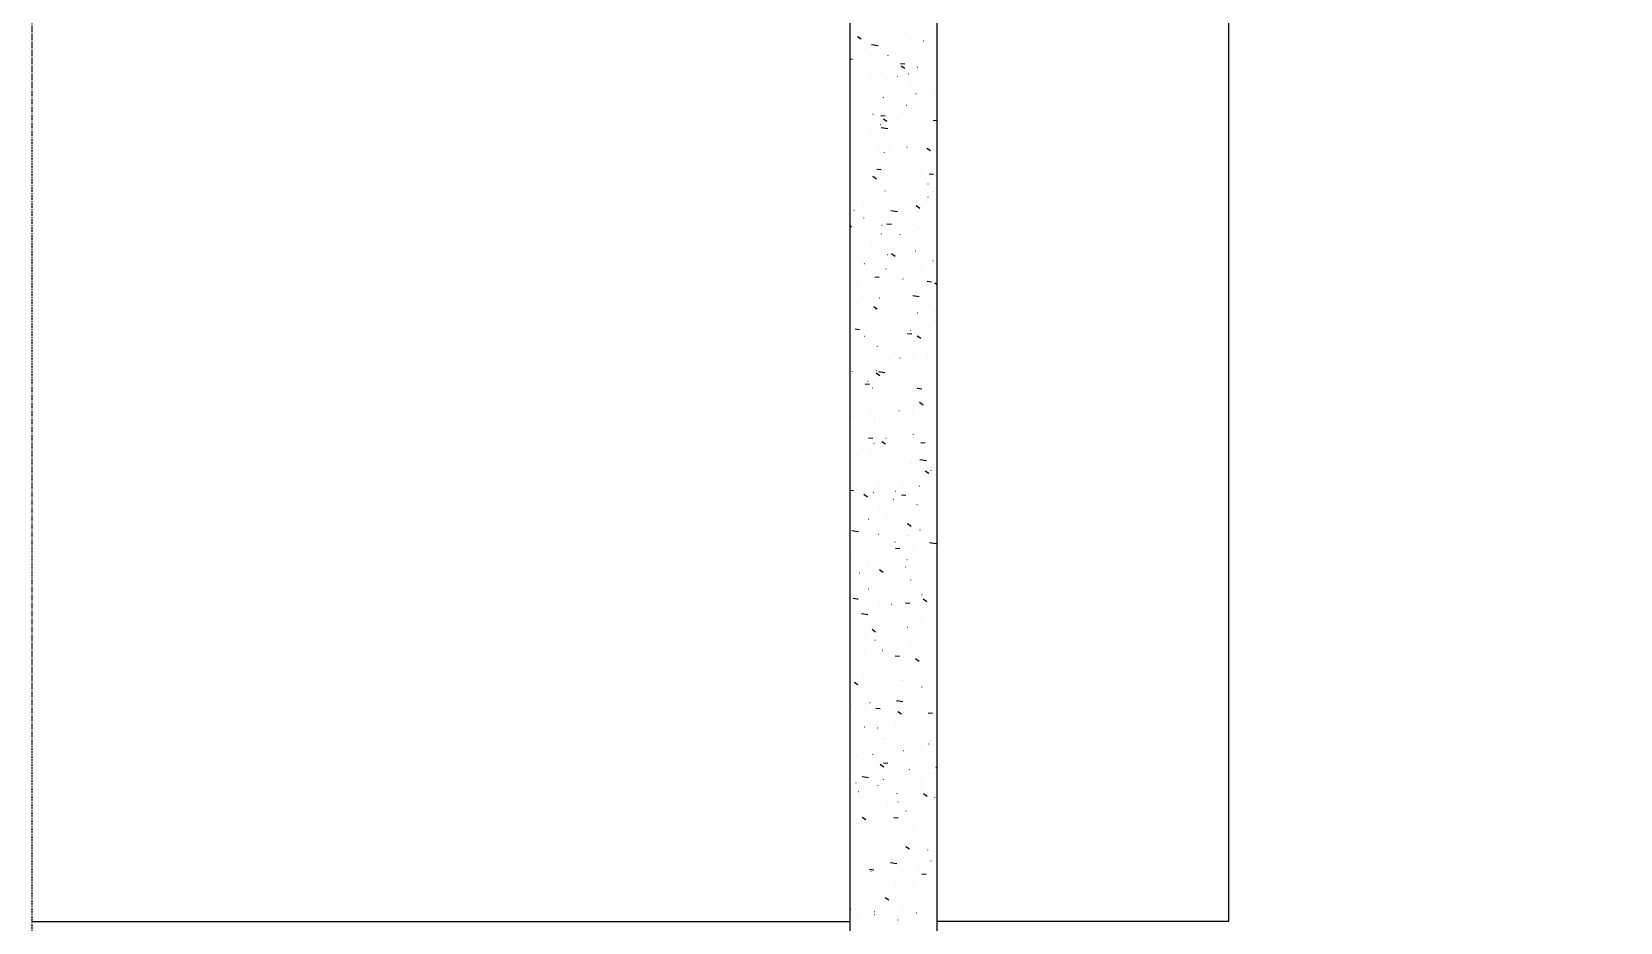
# Model space of a CAD drawing. Extents: x -1789 to 4156, y -3064 to 1391.
# Drawn here: x 2462.2 to 2680.2, y -1173.8 to -1051.6 of the extents above; entities that cross this region are included whole.
import ezdxf

# ---------------------------------------------------------------- set-up
doc = ezdxf.new("R2010")
doc.units = 0
doc.linetypes.add('ESTILO_TQS_0003', pattern=[0.92, 0.3, -0.15, 0.02, -0.15, 0.3])
for name, color, linetype in [('2', 2, 'CONTINUOUS'), ('3', 3, 'CONTINUOUS'), ('9', 254, 'CONTINUOUS')]:
    doc.layers.add(name, color=color, linetype=linetype)

msp = doc.modelspace()

# ---------------------------------------------------------------- linework, layer by layer
at = {"layer": '2', "linetype": 'ESTILO_TQS_0003'}
msp.add_lwpolyline([(2462.16665, -2158.40875), (3089.1606, -2158.40875), (3089.1606, 1006.1651), (2462.16665, 1011.24555), (2462.16665, -2158.40875)], dxfattribs=at)
at = {"layer": '3', "linetype": 'Continuous'}
for p, q in [((2626.4368, -1173.7196), (2626.4368, -950.2197)), ((2462.16665, -1173.7196), (2574.4368, -1173.7196)), ((2626.4368, -1173.7196), (2586.4368, -1173.7196))]:
    msp.add_line(p, q, dxfattribs=at)
at = {"layer": '9', "linetype": 'Continuous'}
for p, q in [((2574.4368, -1052.37135), (2574.4368, -1052.37135)), ((2574.4368, -1052.37135), (2574.4368, -1052.37135)), ((2574.4368, -1052.37135), (2574.4368, -1052.37135)), ((2575.19285, -1051.79125), (2575.2008, -1051.78515)), ((2576.00155, -1052.60305), (2575.5041, -1052.26755)), ((2582.95155, -1052.6035), (2582.9431, -1052.5981)), ((2584.5257, -1052.87755), (2584.51835, -1052.8708)), ((2586.4368, -1051.6486), (2586.4368, -1051.6486)), ((2574.4368, -1054.06085), (2574.4368, -1054.06085)), ((2574.4368, -1054.06085), (2574.4368, -1054.06085)), ((2574.4368, -1054.06085), (2574.4368, -1054.06085)), ((2576.4073, -1053.8014), (2576.4172, -1053.8001)), ((2578.32195, -1053.4878), (2577.4326, -1053.34985)), ((2578.69385, -1053.8786), (2578.68645, -1053.87185)), ((2579.6955, -1054.8075), (2579.70345, -1054.8014)), ((2580.1946, -1053.3028), (2580.2045, -1053.3015)), ((2584.82985, -1054.1034), (2584.8378, -1054.0973)), ((2586.4368, -1054.6288), (2586.4368, -1054.6288)), ((2586.4368, -1054.6288), (2586.4368, -1054.6288)), ((2586.4368, -1054.74635), (2586.4368, -1054.74635)), ((2586.4368, -1054.82385), (2586.4368, -1054.82385)), ((2586.4368, -1054.82385), (2586.4368, -1054.82385)), ((2586.4368, -1054.82385), (2586.4368, -1054.82385)), ((2574.8037, -1055.37355), (2574.4368, -1055.34145)), ((2574.4368, -1055.607), (2574.4368, -1055.607)), ((2574.50165, -1055.55725), (2574.50955, -1055.5512)), ((2577.4519, -1057.26165), (2577.4618, -1057.26035)), ((2579.95525, -1056.9321), (2579.9652, -1056.9308)), ((2581.9763, -1056.0011), (2581.37855, -1055.9488)), ((2581.9706, -1056.62925), (2581.4732, -1056.29375)), ((2583.5862, -1056.1831), (2583.5778, -1056.1777)), ((2583.7426, -1056.4335), (2583.7525, -1056.43215)), ((2586.4368, -1056.39135), (2586.4368, -1056.39135)), ((2574.4368, -1057.6586), (2574.4368, -1057.6586)), ((2574.4368, -1057.6586), (2574.4368, -1057.6586)), ((2574.4368, -1058.84265), (2574.4368, -1058.84265)), ((2574.4368, -1058.84265), (2574.4368, -1058.84265)), ((2575.66595, -1057.4879), (2575.65755, -1057.4825)), ((2576.68105, -1058.3792), (2576.6737, -1058.37245)), ((2579.5739, -1058.13645), (2579.58185, -1058.13035)), ((2581.0042, -1057.71345), (2580.99575, -1057.70805)), ((2582.51295, -1057.37815), (2582.50555, -1057.3714)), ((2582.9248, -1058.80085), (2582.93275, -1058.79475)), ((2586.4368, -1057.99915), (2586.4368, -1057.99915)), ((2586.4368, -1057.99915), (2586.4368, -1057.99915)), ((2574.4368, -1061.2564), (2574.4368, -1061.2564)), ((2574.69825, -1061.22195), (2574.70815, -1061.22065)), ((2576.9062, -1061.4533), (2576.89775, -1061.4479)), ((2579.0772, -1060.5749), (2579.06985, -1060.56815)), ((2581.01375, -1060.3905), (2581.02365, -1060.3892)), ((2583.51715, -1060.06095), (2583.52705, -1060.05965)), ((2584.9091, -1059.57385), (2584.9017, -1059.5671)), ((2586.1718, -1059.545), (2586.17975, -1059.5389)), ((2586.4368, -1059.64175), (2586.4368, -1059.64175)), ((2586.4368, -1060.97375), (2586.4368, -1060.97375)), ((2586.4368, -1060.97375), (2586.4368, -1060.97375)), ((2586.4368, -1060.97375), (2586.4368, -1060.97375)), ((2586.4368, -1061.1744), (2586.4368, -1061.1744)), ((2586.4368, -1061.1744), (2586.4368, -1061.1744)), ((2574.4368, -1062.07825), (2574.4368, -1062.07825)), ((2574.4368, -1062.07825), (2574.4368, -1062.07825)), ((2577.60935, -1062.87955), (2577.6173, -1062.87345)), ((2579.3037, -1063.1678), (2578.70595, -1063.1155)), ((2579.01465, -1062.79655), (2579.00625, -1062.79115)), ((2579.53745, -1063.88075), (2579.04005, -1063.54525)), ((2580.85635, -1063.6237), (2580.86425, -1063.6176)), ((2582.2444, -1061.67885), (2582.236, -1061.67345)), ((2584.3529, -1063.0221), (2584.34445, -1063.0167)), ((2584.90875, -1063.4755), (2584.91865, -1063.4742)), ((2586.4368, -1063.79185), (2585.87855, -1063.743)), ((2574.4368, -1064.85415), (2574.4368, -1064.85415)), ((2574.4368, -1064.85415), (2574.4368, -1064.85415)), ((2574.4368, -1065.3139), (2574.4368, -1065.3139)), ((2577.3573, -1065.34385), (2577.34995, -1065.3371)), ((2578.618, -1064.3037), (2578.62795, -1064.3024)), ((2579.64775, -1064.88415), (2578.7584, -1064.74625)), ((2581.1214, -1063.9741), (2581.13135, -1063.9728)), ((2584.46505, -1064.0902), (2584.473, -1064.08415)), ((2584.4962, -1065.54045), (2584.48885, -1065.5337)), ((2586.4368, -1064.3497), (2586.4368, -1064.3497)), ((2586.4368, -1064.3497), (2586.4368, -1064.3497)), ((2586.4368, -1064.3497), (2586.4368, -1064.3497)), ((2586.4368, -1065.9371), (2586.4368, -1065.9371)), ((2575.68365, -1067.5928), (2575.6916, -1067.5867)), ((2577.06735, -1067.9065), (2577.0589, -1067.9011)), ((2578.49075, -1067.91825), (2578.50065, -1067.91695)), ((2579.2091, -1068.12325), (2579.21705, -1068.1172)), ((2579.75345, -1067.5395), (2579.7461, -1067.53275)), ((2582.27805, -1067.41965), (2582.28795, -1067.4183)), ((2582.40555, -1068.13205), (2582.3971, -1068.12665)), ((2584.3435, -1067.41915), (2584.3514, -1067.41305)), ((2585.50655, -1067.90695), (2585.0091, -1067.5714)), ((2586.4368, -1067.3187), (2586.4368, -1067.3187)), ((2586.4368, -1067.3187), (2586.4368, -1067.3187)), ((2586.4368, -1067.52495), (2586.4368, -1067.52495)), ((2586.4368, -1067.52495), (2586.4368, -1067.52495)), ((2586.4368, -1067.52495), (2586.4368, -1067.52495)), ((2574.4368, -1068.45195), (2574.4368, -1068.45195)), ((2574.4368, -1068.45195), (2574.4368, -1068.45195)), ((2574.4368, -1068.54955), (2574.4368, -1068.54955)), ((2574.4368, -1068.54955), (2574.4368, -1068.54955)), ((2574.4368, -1068.54955), (2574.4368, -1068.54955)), ((2575.98735, -1068.2478), (2575.99725, -1068.2465)), ((2586.4368, -1068.53445), (2586.4368, -1068.53445)), ((2574.4368, -1071.78515), (2574.4368, -1071.78515)), ((2574.4368, -1071.78515), (2574.4368, -1071.78515)), ((2574.4368, -1072.0497), (2574.4368, -1072.0497)), ((2574.4368, -1072.0497), (2574.4368, -1072.0497)), ((2574.4368, -1072.0497), (2574.4368, -1072.0497)), ((2575.86005, -1071.86235), (2575.86995, -1071.86105)), ((2576.86835, -1071.24075), (2576.86095, -1071.234)), ((2578.07545, -1071.7873), (2577.578, -1071.45175)), ((2578.74765, -1070.5197), (2578.14995, -1070.4674)), ((2579.0875, -1071.4522), (2579.09545, -1071.4461)), ((2579.64735, -1071.36375), (2579.65725, -1071.36245)), ((2583.6458, -1072.0974), (2583.63735, -1072.09205)), ((2584.2219, -1070.7481), (2584.2298, -1070.742)), ((2585.17245, -1072.5051), (2585.16505, -1072.49835)), ((2585.92025, -1071.1472), (2585.32255, -1071.0949)), ((2585.96285, -1070.5323), (2585.97275, -1070.531)), ((2586.4368, -1070.70025), (2586.4368, -1070.70025)), ((2586.4368, -1070.70025), (2586.4368, -1070.70025)), ((2586.4368, -1071.1924), (2586.4368, -1071.1924)), ((2575.0778, -1072.98955), (2575.0694, -1072.9842)), ((2579.2645, -1073.4364), (2579.2571, -1073.42965)), ((2580.93285, -1073.5444), (2580.92445, -1073.539)), ((2582.655, -1074.56555), (2582.6649, -1074.56425)), ((2584.1003, -1074.07705), (2584.1082, -1074.07095)), ((2585.1584, -1074.236), (2585.1683, -1074.23465)), ((2585.75425, -1073.44065), (2585.74585, -1073.4353)), ((2586.4368, -1073.6637), (2586.4368, -1073.6637)), ((2586.4368, -1073.6637), (2586.4368, -1073.6637)), ((2586.4368, -1073.8755), (2586.4368, -1073.8755)), ((2586.4368, -1073.8755), (2586.4368, -1073.8755)), ((2586.4368, -1073.8755), (2586.4368, -1073.8755)), ((2574.4368, -1075.0208), (2574.4368, -1075.0208)), ((2574.4368, -1075.0208), (2574.4368, -1075.0208)), ((2574.4368, -1075.6475), (2574.4368, -1075.6475)), ((2575.0162, -1076.1256), (2575.00775, -1076.1202)), ((2576.3395, -1075.397), (2576.3494, -1075.3957)), ((2578.9659, -1074.78115), (2578.97385, -1074.77505)), ((2580.97355, -1076.28055), (2580.08415, -1076.1426)), ((2584.0445, -1075.81345), (2583.5471, -1075.47795)), ((2574.67115, -1078.38375), (2574.4368, -1078.2257)), ((2574.4368, -1078.25645), (2574.4368, -1078.25645)), ((2574.4368, -1078.25645), (2574.4368, -1078.25645)), ((2576.3794, -1077.13765), (2576.372, -1077.1309)), ((2577.12465, -1077.46885), (2577.11625, -1077.46345)), ((2578.8443, -1078.1101), (2578.85225, -1078.104)), ((2580.13515, -1078.0416), (2579.53745, -1077.9893)), ((2580.70145, -1078.42055), (2580.7114, -1078.4192)), ((2583.20485, -1078.09095), (2583.2148, -1078.08965)), ((2583.8069, -1078.5506), (2583.7985, -1078.54525)), ((2584.6835, -1078.402), (2584.6761, -1078.39525)), ((2586.4368, -1077.0508), (2586.4368, -1077.0508)), ((2586.4368, -1077.0508), (2586.4368, -1077.0508)), ((2586.4368, -1077.12785), (2586.4368, -1077.12785)), ((2586.4368, -1077.4271), (2586.4368, -1077.4271)), ((2586.4368, -1078.5929), (2586.4368, -1078.5929)), ((2574.4368, -1079.2453), (2574.4368, -1079.2453)), ((2574.4368, -1079.2453), (2574.4368, -1079.2453)), ((2577.47665, -1080.86835), (2577.4682, -1080.86295)), ((2578.77555, -1079.33335), (2578.76815, -1079.3266)), ((2581.34715, -1079.42525), (2581.35505, -1079.41915)), ((2584.5941, -1080.16935), (2584.60205, -1080.1633)), ((2586.4368, -1080.00865), (2586.4368, -1080.00865)), ((2586.4368, -1080.00865), (2586.4368, -1080.00865)), ((2586.4368, -1080.22605), (2586.4368, -1080.22605)), ((2586.4368, -1080.22605), (2586.4368, -1080.22605)), ((2574.4368, -1081.49205), (2574.4368, -1081.49205)), ((2574.4368, -1081.49205), (2574.4368, -1081.49205)), ((2574.4368, -1082.84305), (2574.4368, -1082.84305)), ((2574.4368, -1082.84305), (2574.4368, -1082.84305)), ((2575.8904, -1083.0346), (2575.88305, -1083.02785)), ((2576.17445, -1083.39435), (2576.1824, -1083.38825)), ((2576.47915, -1083.40815), (2576.47075, -1083.4028)), ((2577.1725, -1082.4829), (2577.18245, -1082.4816)), ((2579.5851, -1082.2116), (2579.57665, -1082.2062)), ((2579.6759, -1082.1533), (2579.68585, -1082.152)), ((2580.6402, -1082.40995), (2580.1428, -1082.0744)), ((2583.46325, -1081.6547), (2583.47315, -1081.6534)), ((2585.85375, -1083.0299), (2585.84535, -1083.0245)), ((2586.4368, -1083.40135), (2586.4368, -1083.40135)), ((2586.4368, -1083.40135), (2586.4368, -1083.40135)), ((2574.4368, -1084.7277), (2574.4368, -1084.7277)), ((2574.4368, -1084.7277), (2574.4368, -1084.7277)), ((2574.4368, -1084.7277), (2574.4368, -1084.7277)), ((2578.4585, -1085.29545), (2577.86075, -1085.24315)), ((2578.28655, -1085.23025), (2578.2792, -1085.2235)), ((2579.42145, -1084.1385), (2579.4294, -1084.1324)), ((2581.7308, -1085.48055), (2581.7407, -1085.47925)), ((2583.7355, -1084.06385), (2583.7434, -1084.05775)), ((2584.1945, -1084.2989), (2584.18715, -1084.29215)), ((2574.4368, -1086.44085), (2574.4368, -1086.44085)), ((2574.4368, -1086.44085), (2574.4368, -1086.44085)), ((2575.44005, -1086.30875), (2575.45, -1086.30745)), ((2577.94345, -1085.9792), (2577.9534, -1085.9779)), ((2583.9638, -1087.93505), (2583.07445, -1087.79715)), ((2583.6139, -1087.3928), (2583.6218, -1087.3867)), ((2585.6311, -1085.92295), (2585.03335, -1085.87065)), ((2586.4368, -1086.3198), (2586.11185, -1086.1006)), ((2586.4368, -1085.99345), (2586.4368, -1085.99345)), ((2586.4368, -1086.3536), (2586.4368, -1086.3536)), ((2586.4368, -1086.3536), (2586.4368, -1086.3536)), ((2586.4368, -1086.5766), (2586.4368, -1086.5766)), ((2586.4368, -1086.5766), (2586.4368, -1086.5766)), ((2586.4368, -1086.5766), (2586.4368, -1086.5766)), ((2574.4368, -1087.96335), (2574.4368, -1087.96335)), ((2574.4368, -1087.96335), (2574.4368, -1087.96335)), ((2574.4368, -1087.96335), (2574.4368, -1087.96335)), ((2574.5318, -1088.5181), (2574.5234, -1088.51275)), ((2575.40145, -1088.9315), (2575.3941, -1088.92475)), ((2578.20705, -1089.66145), (2577.70965, -1089.3259)), ((2577.98075, -1089.57205), (2577.99065, -1089.57075)), ((2578.4795, -1088.0969), (2578.48745, -1088.0908)), ((2579.87005, -1088.74365), (2579.8616, -1088.7383)), ((2584.29625, -1088.7406), (2584.30615, -1088.7393)), ((2585.20825, -1088.9692), (2585.19985, -1088.96385)), ((2586.4368, -1088.3186), (2586.4368, -1088.3186)), ((2586.4368, -1089.7519), (2586.4368, -1089.7519)), ((2586.4368, -1089.7519), (2586.4368, -1089.7519)), ((2574.4368, -1090.0386), (2574.4368, -1090.0386)), ((2574.4368, -1091.19895), (2574.4368, -1091.19895)), ((2574.4368, -1091.19895), (2574.4368, -1091.19895)), ((2577.7976, -1091.12715), (2577.79025, -1091.1204)), ((2578.3579, -1091.42585), (2578.36585, -1091.41975)), ((2583.4923, -1090.72175), (2583.5002, -1090.71565)), ((2583.70555, -1090.19585), (2583.6982, -1090.1891)), ((2574.4368, -1093.6364), (2574.4368, -1093.6364)), ((2575.78585, -1092.46215), (2575.18815, -1092.40985)), ((2576.4694, -1093.3688), (2576.4793, -1093.3675)), ((2581.1103, -1092.70905), (2581.10185, -1092.7037)), ((2582.9585, -1093.08965), (2582.36075, -1093.03735)), ((2582.7849, -1092.53735), (2582.7948, -1092.53605)), ((2583.21875, -1094.0523), (2583.2103, -1094.04695)), ((2583.3707, -1094.05065), (2583.3786, -1094.0446)), ((2584.17615, -1093.68765), (2583.6787, -1093.3521)), ((2585.2883, -1092.2078), (2585.2982, -1092.20645)), ((2586.4368, -1092.6986), (2586.4368, -1092.6986)), ((2586.4368, -1092.6986), (2586.4368, -1092.6986)), ((2586.4368, -1092.92715), (2586.4368, -1092.92715)), ((2586.4368, -1092.92715), (2586.4368, -1092.92715)), ((2586.4368, -1093.394), (2586.4368, -1093.394)), ((2574.4368, -1094.4346), (2574.4368, -1094.4346)), ((2574.4368, -1094.4346), (2574.4368, -1094.4346)), ((2574.9125, -1094.8284), (2574.90515, -1094.82165)), ((2578.2363, -1094.75475), (2578.24425, -1094.7487)), ((2580.73995, -1095.6484), (2580.73155, -1095.64305)), ((2581.31715, -1096.32835), (2581.3271, -1096.32705)), ((2583.2166, -1096.09275), (2583.20925, -1096.086)), ((2585.1045, -1095.82975), (2585.1144, -1095.82845)), ((2586.4368, -1095.21245), (2586.4368, -1095.21245)), ((2586.4368, -1096.10245), (2586.4368, -1096.10245)), ((2586.4368, -1096.10245), (2586.4368, -1096.10245)), ((2586.4368, -1096.10245), (2586.4368, -1096.10245)), ((2574.4368, -1097.2342), (2574.4368, -1097.2342)), ((2574.4368, -1097.2342), (2574.4368, -1097.2342)), ((2574.4368, -1097.67025), (2574.4368, -1097.67025)), ((2574.4368, -1097.67025), (2574.4368, -1097.67025)), ((2574.8233, -1098.2296), (2574.81485, -1098.22425)), ((2577.30865, -1097.0241), (2577.3013, -1097.01735)), ((2578.54665, -1098.78315), (2578.04925, -1098.44765)), ((2578.1147, -1098.0837), (2578.12265, -1098.0776)), ((2579.2484, -1098.3945), (2578.359, -1098.2566)), ((2578.81375, -1096.65795), (2578.8237, -1096.65665)), ((2583.2491, -1097.3796), (2583.257, -1097.3735)), ((2574.4368, -1100.83195), (2574.4368, -1100.83195)), ((2574.4368, -1100.83195), (2574.4368, -1100.83195)), ((2577.1251, -1099.97985), (2576.5274, -1099.92755)), ((2576.93175, -1099.57285), (2576.92335, -1099.5675)), ((2577.5235, -1100.4256), (2577.53345, -1100.4243)), ((2580.0269, -1100.096), (2580.0368, -1100.0947)), ((2581.2714, -1099.16225), (2581.26295, -1099.1569)), ((2583.1275, -1100.70855), (2583.1354, -1100.70245)), ((2584.2977, -1100.60735), (2583.7, -1100.55505)), ((2583.81425, -1099.5974), (2583.82415, -1099.5961)), ((2586.4368, -1099.04355), (2586.4368, -1099.04355)), ((2586.4368, -1099.04355), (2586.4368, -1099.04355)), ((2586.4368, -1099.2777), (2586.4368, -1099.2777)), ((2586.4368, -1099.2777), (2586.4368, -1099.2777)), ((2586.4368, -1099.50935), (2586.4368, -1099.50935)), ((2586.4368, -1100.7945), (2586.4368, -1100.7945)), ((2574.4368, -1100.90585), (2574.4368, -1100.90585)), ((2574.4368, -1100.90585), (2574.4368, -1100.90585)), ((2577.1734, -1102.9021), (2577.165, -1102.8967)), ((2577.9931, -1101.41265), (2578.00105, -1101.40655)), ((2582.72765, -1101.9897), (2582.72025, -1101.9829)), ((2584.5157, -1102.80935), (2584.0183, -1102.47385)), ((2586.4368, -1102.453), (2586.4368, -1102.453)), ((2586.4368, -1102.453), (2586.4368, -1102.453)), ((2574.4368, -1104.1415), (2574.4368, -1104.1415)), ((2574.4368, -1104.1415), (2574.4368, -1104.1415)), ((2574.4368, -1104.42975), (2574.4368, -1104.42975)), ((2574.4368, -1104.42975), (2574.4368, -1104.42975)), ((2574.8928, -1104.3697), (2574.90275, -1104.3684)), ((2577.3962, -1104.04015), (2577.40615, -1104.0388)), ((2577.8715, -1104.7416), (2577.87945, -1104.7355)), ((2578.5759, -1104.53025), (2578.5685, -1104.5235)), ((2579.2819, -1104.24535), (2579.27345, -1104.23995)), ((2581.18355, -1103.5415), (2581.19345, -1103.5402)), ((2583.0059, -1104.0375), (2583.0138, -1104.0314)), ((2585.66085, -1105.1339), (2585.65245, -1105.12855)), ((2586.4368, -1104.10515), (2586.4368, -1104.10515)), ((2574.4368, -1107.37715), (2574.4368, -1107.37715)), ((2574.4368, -1107.37715), (2574.4368, -1107.37715)), ((2577.61325, -1107.4231), (2577.01555, -1107.3708)), ((2579.39655, -1107.37455), (2579.40645, -1107.37325)), ((2583.1839, -1106.87595), (2583.1938, -1106.87465)), ((2584.3972, -1106.2055), (2584.40515, -1106.19945)), ((2586.4368, -1105.3885), (2586.4368, -1105.3885)), ((2586.4368, -1105.3885), (2586.4368, -1105.3885)), ((2586.4368, -1105.62825), (2586.4368, -1105.62825)), ((2586.4368, -1105.62825), (2586.4368, -1105.62825)), ((2574.4368, -1108.0275), (2574.4368, -1108.0275)), ((2574.4368, -1108.0275), (2574.4368, -1108.0275)), ((2576.33075, -1108.8179), (2576.32335, -1108.81115)), ((2576.89315, -1107.70415), (2576.90305, -1107.70285)), ((2577.33455, -1109.3553), (2577.3261, -1109.3499)), ((2577.74995, -1108.07055), (2577.75785, -1108.06445)), ((2579.30985, -1108.19065), (2578.8124, -1107.8551)), ((2582.395, -1108.0298), (2582.3876, -1108.02305)), ((2582.67275, -1109.58085), (2582.66435, -1109.57545)), ((2584.78585, -1108.0506), (2584.18815, -1107.9983)), ((2586.4368, -1108.19505), (2586.4368, -1108.19505)), ((2586.4368, -1108.80355), (2586.4368, -1108.80355)), ((2586.4368, -1108.80355), (2586.4368, -1108.80355)), ((2586.4368, -1108.80355), (2586.4368, -1108.80355)), ((2574.4368, -1110.61275), (2574.4368, -1110.61275)), ((2574.4368, -1110.61275), (2574.4368, -1110.61275)), ((2574.4368, -1111.6253), (2574.4368, -1111.6253)), ((2574.4368, -1111.6253), (2574.4368, -1111.6253)), ((2579.08175, -1110.2842), (2579.0897, -1110.27815)), ((2580.45505, -1110.833), (2580.46495, -1110.8317)), ((2582.7627, -1110.69535), (2582.77065, -1110.68925)), ((2582.95845, -1110.5034), (2582.96835, -1110.5021)), ((2584.9509, -1110.4697), (2584.06155, -1110.33175)), ((2584.79115, -1110.2255), (2584.78375, -1110.21875)), ((2585.5757, -1111.7725), (2585.58365, -1111.7664)), ((2586.4368, -1110.70015), (2586.4368, -1110.70015)), ((2586.4368, -1111.7335), (2586.4368, -1111.7335)), ((2586.4368, -1111.7335), (2586.4368, -1111.7335)), ((2586.4368, -1111.7335), (2586.4368, -1111.7335)), ((2574.4368, -1113.8484), (2574.4368, -1113.8484)), ((2578.57475, -1113.3207), (2578.56635, -1113.3153)), ((2581.7497, -1113.7835), (2581.74235, -1113.77675)), ((2583.913, -1113.54625), (2583.90455, -1113.54085)), ((2584.0169, -1113.96185), (2584.0268, -1113.96055)), ((2585.2789, -1112.2168), (2584.7815, -1111.8813)), ((2586.4368, -1111.9788), (2586.4368, -1111.9788)), ((2586.4368, -1111.9788), (2586.4368, -1111.9788)), ((2586.4368, -1112.99785), (2586.4368, -1112.99785)), ((2574.94065, -1114.5898), (2574.4368, -1114.5457)), ((2574.4368, -1115.2231), (2574.4368, -1115.2231)), ((2575.34505, -1114.4384), (2575.3366, -1114.433)), ((2576.8767, -1115.44215), (2576.37925, -1115.1066)), ((2577.50675, -1114.7284), (2577.51465, -1114.7223)), ((2577.7014, -1114.7933), (2577.7113, -1114.792)), ((2580.40305, -1115.7416), (2580.411, -1115.73555)), ((2580.68325, -1114.66395), (2580.6748, -1114.65855)), ((2582.11325, -1115.2173), (2581.51555, -1115.165)), ((2586.0215, -1114.8895), (2586.01305, -1114.8841)), ((2586.4368, -1115.1541), (2586.4368, -1115.1541)), ((2586.4368, -1115.1541), (2586.4368, -1115.1541)), ((2586.4368, -1115.1541), (2586.4368, -1115.1541)), ((2586.4368, -1115.59555), (2586.4368, -1115.59555)), ((2574.4368, -1117.08405), (2574.4368, -1117.08405)), ((2574.4368, -1117.08405), (2574.4368, -1117.08405)), ((2578.5464, -1117.19315), (2578.53905, -1117.1864)), ((2579.47965, -1118.15695), (2579.48955, -1118.15565)), ((2583.26695, -1117.65835), (2583.2769, -1117.65705)), ((2583.65005, -1116.48575), (2583.65795, -1116.47965)), ((2585.5688, -1117.28305), (2585.56145, -1117.2763)), ((2586.4368, -1118.07845), (2586.4368, -1118.07845)), ((2586.4368, -1118.32935), (2586.4368, -1118.32935)), ((2586.4368, -1118.32935), (2586.4368, -1118.32935)), ((2586.4368, -1118.32935), (2586.4368, -1118.32935)), ((2574.4368, -1118.82085), (2574.4368, -1118.82085)), ((2574.4368, -1118.82085), (2574.4368, -1118.82085)), ((2574.4368, -1120.31965), (2574.4368, -1120.31965)), ((2574.4368, -1120.31965), (2574.4368, -1120.31965)), ((2575.6043, -1120.21085), (2574.7149, -1120.07295)), ((2575.1471, -1119.77465), (2575.155, -1119.76855)), ((2576.97625, -1118.48655), (2576.98615, -1118.48525)), ((2578.39405, -1120.5188), (2578.402, -1120.5127)), ((2582.84575, -1119.4683), (2582.34835, -1119.1328)), ((2584.07415, -1119.99945), (2584.0657, -1119.99405)), ((2574.4368, -1122.41865), (2574.4368, -1122.41865)), ((2574.4368, -1122.41865), (2574.4368, -1122.41865)), ((2574.4368, -1122.41865), (2574.4368, -1122.41865)), ((2576.53365, -1121.6938), (2576.52625, -1121.687)), ((2576.84895, -1122.10105), (2576.85885, -1122.09975)), ((2580.6363, -1121.60245), (2580.6462, -1121.60115)), ((2581.28765, -1122.5456), (2580.6899, -1122.4933)), ((2582.3655, -1120.69275), (2582.35815, -1120.68595)), ((2582.3979, -1120.6822), (2582.40585, -1120.6761)), ((2583.0075, -1122.4952), (2582.9991, -1122.48985)), ((2586.2767, -1121.86605), (2585.38735, -1121.7281)), ((2586.4368, -1121.50465), (2586.4368, -1121.50465)), ((2586.4368, -1121.50465), (2586.4368, -1121.50465)), ((2586.4368, -1121.8905), (2586.4368, -1121.8905)), ((2586.4368, -1121.8909), (2586.4368, -1121.8909)), ((2574.4368, -1123.5553), (2574.4368, -1123.5553)), ((2574.4368, -1123.5553), (2574.4368, -1123.5553)), ((2574.6379, -1123.51375), (2574.6295, -1123.50835)), ((2576.7464, -1124.857), (2576.73795, -1124.8516)), ((2577.14195, -1124.7152), (2577.14985, -1124.70915)), ((2578.9298, -1123.88945), (2578.9224, -1123.8827)), ((2579.97615, -1123.7393), (2579.9677, -1123.7339)), ((2582.2763, -1124.0111), (2582.28425, -1124.00505)), ((2584.5997, -1124.67845), (2584.6096, -1124.67715)), ((2584.76165, -1122.8884), (2584.7543, -1122.88165)), ((2586.4368, -1122.9961), (2586.4368, -1122.9961)), ((2586.4368, -1124.4234), (2586.4368, -1124.4234)), ((2586.4368, -1124.4234), (2586.4368, -1124.4234)), ((2586.4368, -1124.4234), (2586.4368, -1124.4234)), ((2586.4368, -1124.6799), (2586.4368, -1124.6799)), ((2586.4368, -1124.6799), (2586.4368, -1124.6799)), ((2574.4368, -1126.0164), (2574.4368, -1126.0164)), ((2574.4368, -1126.7909), (2574.4368, -1126.7909)), ((2574.4368, -1126.7909), (2574.4368, -1126.7909)), ((2575.7808, -1125.8395), (2575.7907, -1125.83815)), ((2579.01785, -1125.77905), (2578.52045, -1125.44355)), ((2582.0846, -1125.0825), (2582.0762, -1125.07715)), ((2582.0963, -1125.00805), (2582.1062, -1125.0067)), ((2582.81955, -1126.8299), (2582.82745, -1126.8238)), ((2577.02035, -1128.04415), (2577.02825, -1128.03805)), ((2579.34265, -1128.96835), (2579.35255, -1128.96705)), ((2584.3488, -1128.85505), (2584.3414, -1128.8483)), ((2585.65815, -1128.1369), (2585.66805, -1128.13555)), ((2586.4368, -1127.8552), (2586.4368, -1127.8552)), ((2586.4368, -1127.8552), (2586.4368, -1127.8552)), ((2586.4368, -1127.8552), (2586.4368, -1127.8552)), ((2574.4368, -1129.6142), (2574.4368, -1129.6142)), ((2574.4368, -1129.6142), (2574.4368, -1129.6142)), ((2574.4368, -1129.6142), (2574.4368, -1129.6142)), ((2574.4368, -1130.02655), (2574.4368, -1130.02655)), ((2574.4368, -1130.02655), (2574.4368, -1130.02655)), ((2574.79905, -1129.96695), (2574.7906, -1129.96155)), ((2575.50255, -1129.44), (2574.90485, -1129.3877)), ((2575.55535, -1129.46695), (2575.56525, -1129.46565)), ((2577.64685, -1130.79905), (2577.6548, -1130.79295)), ((2578.5169, -1129.8561), (2578.50955, -1129.84935)), ((2580.13725, -1130.1925), (2580.12885, -1130.1871)), ((2582.0331, -1130.669), (2582.04105, -1130.6629)), ((2582.67515, -1130.0675), (2582.07745, -1130.01525)), ((2584.98695, -1129.80525), (2584.4895, -1129.46975)), ((2585.4755, -1130.41805), (2585.46705, -1130.41265)), ((2586.4368, -1130.39665), (2586.4368, -1130.39665)), ((2586.4368, -1130.7684), (2586.4368, -1130.7684)), ((2586.4368, -1130.7684), (2586.4368, -1130.7684)), ((2586.4368, -1130.7832), (2586.4368, -1130.7832)), ((2586.4368, -1131.03045), (2586.4368, -1131.03045)), ((2586.4368, -1131.03045), (2586.4368, -1131.03045)), ((2574.4368, -1133.21195), (2574.4368, -1133.21195)), ((2574.4368, -1133.21195), (2574.4368, -1133.21195)), ((2574.4368, -1133.2622), (2574.4368, -1133.2622)), ((2574.4368, -1133.2622), (2574.4368, -1133.2622)), ((2574.4368, -1133.2622), (2574.4368, -1133.2622)), ((2576.9301, -1131.60725), (2576.0407, -1131.4693)), ((2579.0597, -1132.60335), (2579.0696, -1132.60205)), ((2581.5631, -1132.2738), (2581.573, -1132.2725)), ((2582.336, -1133.35565), (2582.32865, -1133.3489)), ((2584.14085, -1132.2873), (2584.14875, -1132.2812)), ((2585.3504, -1131.77515), (2585.36035, -1131.77385)), ((2586.4368, -1133.08165), (2586.4368, -1133.08165)), ((2576.50415, -1134.3567), (2576.4968, -1134.34995)), ((2576.77715, -1134.70205), (2576.78505, -1134.69595)), ((2577.97945, -1133.9713), (2577.482, -1133.6358)), ((2577.8937, -1135.11375), (2577.8853, -1135.10835)), ((2581.3775, -1134.15785), (2581.36905, -1134.1525)), ((2582.7197, -1135.7193), (2582.72965, -1135.718)), ((2583.48595, -1135.5011), (2583.47755, -1135.49575)), ((2584.73215, -1135.5513), (2584.7248, -1135.54455)), ((2586.4368, -1134.20575), (2586.4368, -1134.20575)), ((2586.4368, -1134.20575), (2586.4368, -1134.20575)), ((2574.4368, -1136.4978), (2574.4368, -1136.4978)), ((2574.4368, -1136.4978), (2574.4368, -1136.4978)), ((2574.4368, -1136.80975), (2574.4368, -1136.80975)), ((2574.4368, -1136.80975), (2574.4368, -1136.80975)), ((2576.429, -1136.5475), (2576.4389, -1136.54615)), ((2578.88485, -1136.32035), (2578.8928, -1136.31425)), ((2578.9003, -1136.55235), (2578.89295, -1136.5456)), ((2578.9324, -1136.2179), (2578.9423, -1136.2166)), ((2581.26805, -1137.34495), (2580.67035, -1137.29265)), ((2581.7899, -1137.32685), (2581.79785, -1137.3208)), ((2583.9485, -1137.9975), (2583.4511, -1137.662)), ((2586.4368, -1137.11335), (2586.4368, -1137.11335)), ((2586.4368, -1137.11335), (2586.4368, -1137.11335)), ((2586.4368, -1137.11335), (2586.4368, -1137.11335)), ((2586.4368, -1137.381), (2586.4368, -1137.381)), ((2586.4368, -1137.381), (2586.4368, -1137.381)), ((2586.4368, -1137.381), (2586.4368, -1137.381)), ((2586.4368, -1137.79715), (2586.4368, -1137.79715)), ((2574.4368, -1139.73345), (2574.4368, -1139.73345)), ((2574.4368, -1139.73345), (2574.4368, -1139.73345)), ((2580.089, -1139.6634), (2580.09895, -1139.6621)), ((2584.47215, -1139.30465), (2584.46375, -1139.2993)), ((2586.40455, -1138.83195), (2586.41445, -1138.83065)), ((2586.4368, -1139.6759), (2586.4368, -1139.6759)), ((2574.4368, -1140.40755), (2574.4368, -1140.40755)), ((2574.4368, -1140.40755), (2574.4368, -1140.40755)), ((2574.4368, -1140.40755), (2574.4368, -1140.40755)), ((2575.5463, -1141.2228), (2575.04885, -1140.8873)), ((2576.3017, -1140.162), (2576.3116, -1140.1607)), ((2576.53395, -1141.3599), (2576.54185, -1141.35385)), ((2581.53865, -1140.61105), (2581.5302, -1140.6057)), ((2581.6683, -1140.6558), (2581.67625, -1140.6497)), ((2584.3193, -1141.51795), (2584.3119, -1141.5112)), ((2586.4368, -1140.5563), (2586.4368, -1140.5563)), ((2574.4375, -1142.4377), (2574.4368, -1142.43725)), ((2574.4368, -1142.9691), (2574.4368, -1142.9691)), ((2574.4368, -1142.9691), (2574.4368, -1142.9691)), ((2574.4368, -1144.0053), (2574.4368, -1144.0053)), ((2574.4368, -1144.0053), (2574.4368, -1144.0053)), ((2574.6932, -1143.97155), (2574.7031, -1143.97025)), ((2576.54595, -1143.78095), (2576.53755, -1143.77555)), ((2577.1966, -1143.642), (2577.2065, -1143.6407)), ((2578.59545, -1144.51165), (2577.99775, -1144.45935)), ((2579.3049, -1143.2681), (2579.29755, -1143.26135)), ((2581.7315, -1143.54265), (2580.84215, -1143.4047)), ((2580.9839, -1143.14335), (2580.9938, -1143.14205)), ((2583.31035, -1142.63145), (2583.31825, -1142.6254)), ((2586.4368, -1143.4583), (2586.4368, -1143.4583)), ((2586.4368, -1143.4583), (2586.4368, -1143.4583)), ((2586.4368, -1143.73155), (2586.4368, -1143.73155)), ((2586.4368, -1143.73155), (2586.4368, -1143.73155)), ((2586.4368, -1144.2724), (2586.4368, -1144.2724)), ((2574.4368, -1146.2047), (2574.4368, -1146.2047)), ((2574.4368, -1146.2047), (2574.4368, -1146.2047)), ((2576.41235, -1144.68885), (2576.42025, -1144.68275)), ((2578.13765, -1146.6006), (2578.1456, -1146.5945)), ((2581.51535, -1145.249), (2581.01795, -1144.9135)), ((2582.8146, -1144.59925), (2582.8062, -1144.59385)), ((2584.5458, -1146.2722), (2584.5557, -1146.2709)), ((2585.76805, -1145.1392), (2585.17035, -1145.0869)), ((2586.4368, -1145.1977), (2586.4368, -1145.1977)), ((2574.4368, -1147.6031), (2574.4368, -1147.6031)), ((2574.4368, -1147.6031), (2574.4368, -1147.6031)), ((2576.47465, -1147.0196), (2576.4673, -1147.01285)), ((2576.89795, -1147.18045), (2576.8895, -1147.17505)), ((2578.25505, -1147.1004), (2578.26495, -1147.0991)), ((2579.0064, -1148.5237), (2578.99795, -1148.5183)), ((2580.75845, -1146.77085), (2580.76835, -1146.76955)), ((2581.4251, -1147.3137), (2581.43305, -1147.3076)), ((2583.124, -1146.76765), (2583.11665, -1146.7609)), ((2586.4368, -1146.90685), (2586.4368, -1146.90685)), ((2586.4368, -1146.90685), (2586.4368, -1146.90685)), ((2586.4368, -1148.56855), (2586.4368, -1148.56855)), ((2574.4368, -1149.44035), (2574.4368, -1149.44035)), ((2574.4368, -1149.44035), (2574.4368, -1149.44035)), ((2574.4368, -1149.44035), (2574.4368, -1149.44035)), ((2577.60175, -1150.8041), (2577.59335, -1150.79875)), ((2578.8708, -1149.2153), (2578.86345, -1149.2085)), ((2581.3035, -1150.6426), (2581.31145, -1150.63655)), ((2581.81695, -1150.22925), (2581.82685, -1150.22795)), ((2584.3203, -1149.8997), (2584.33025, -1149.8984)), ((2585.27505, -1149.342), (2585.26665, -1149.3366)), ((2585.52015, -1148.9633), (2585.5128, -1148.95655)), ((2586.4368, -1149.8033), (2586.4368, -1149.8033)), ((2586.4368, -1149.8033), (2586.4368, -1149.8033)), ((2586.4368, -1149.8033), (2586.4368, -1149.8033)), ((2586.4368, -1150.0821), (2586.4368, -1150.0821)), ((2586.4368, -1150.0821), (2586.4368, -1150.0821)), ((2574.4368, -1151.20085), (2574.4368, -1151.20085)), ((2574.4368, -1152.676), (2574.4368, -1152.676)), ((2574.4368, -1152.676), (2574.4368, -1152.676)), ((2575.5014, -1151.0607), (2575.51135, -1151.0594)), ((2576.16915, -1151.34675), (2576.1771, -1151.34065)), ((2579.0822, -1152.5005), (2578.5848, -1152.165)), ((2579.6651, -1152.00575), (2579.06735, -1151.95345)), ((2582.62265, -1152.86605), (2582.6306, -1152.85995)), ((2586.4368, -1152.5982), (2586.23995, -1152.581)), ((2574.4368, -1154.79865), (2574.4368, -1154.79865)), ((2574.4368, -1154.79865), (2574.4368, -1154.79865)), ((2574.4368, -1154.79865), (2574.4368, -1154.79865)), ((2575.27595, -1154.6882), (2575.2859, -1154.68685)), ((2576.04755, -1154.67565), (2576.0555, -1154.6696)), ((2577.0161, -1154.0021), (2576.12675, -1153.86415)), ((2578.327, -1155.06195), (2578.31965, -1155.05515)), ((2578.842, -1154.7695), (2578.83355, -1154.76415)), ((2579.0633, -1154.18955), (2579.0732, -1154.18825)), ((2584.1802, -1154.99505), (2584.1718, -1154.98965)), ((2584.2898, -1154.18085), (2584.28245, -1154.1741)), ((2585.3788, -1153.3581), (2585.3887, -1153.3568)), ((2586.233, -1153.3314), (2586.2409, -1153.3253)), ((2586.4368, -1153.2574), (2586.4368, -1153.2574)), ((2586.4368, -1153.2574), (2586.4368, -1153.2574)), ((2586.4368, -1153.2574), (2586.4368, -1153.2574)), ((2574.4368, -1155.9116), (2574.4368, -1155.9116)), ((2574.4368, -1155.9116), (2574.4368, -1155.9116)), ((2575.61225, -1155.8872), (2575.6038, -1155.88185)), ((2577.3072, -1156.94475), (2577.3151, -1156.93865)), ((2580.95045, -1156.11275), (2580.94205, -1156.10735)), ((2581.0603, -1157.3005), (2581.06825, -1157.2944)), ((2585.0513, -1156.5267), (2584.55385, -1156.1912)), ((2585.85725, -1156.8929), (2585.8672, -1156.8916)), ((2586.1114, -1156.6603), (2586.1193, -1156.65425)), ((2586.2887, -1156.3383), (2586.28025, -1156.3329)), ((2586.4368, -1155.46315), (2586.4368, -1155.46315)), ((2586.4368, -1156.14825), (2586.4368, -1156.14825)), ((2586.4368, -1156.14825), (2586.4368, -1156.14825)), ((2586.4368, -1156.43265), (2586.4368, -1156.43265)), ((2586.4368, -1156.43265), (2586.4368, -1156.43265)), ((2586.4368, -1156.43265), (2586.4368, -1156.43265)), ((2586.4368, -1157.46125), (2586.4368, -1157.46125)), ((2574.4368, -1158.39645), (2574.4368, -1158.39645)), ((2574.4368, -1158.39645), (2574.4368, -1158.39645)), ((2574.4368, -1158.39645), (2574.4368, -1158.39645)), ((2574.4368, -1159.14725), (2574.4368, -1159.14725)), ((2575.75445, -1158.22295), (2575.76435, -1158.22165)), ((2576.64905, -1159.752), (2576.15165, -1159.4165)), ((2579.54175, -1157.72435), (2579.5517, -1157.72305)), ((2581.0526, -1159.5277), (2580.4549, -1159.4754)), ((2582.1461, -1158.5615), (2582.1387, -1158.55475)), ((2586.4368, -1159.60795), (2586.4368, -1159.60795)), ((2586.4368, -1159.60795), (2586.4368, -1159.60795)), ((2586.4368, -1159.60795), (2586.4368, -1159.60795)), ((2575.80435, -1161.33355), (2575.8123, -1161.32745)), ((2576.91105, -1161.66845), (2576.921, -1161.66715)), ((2577.83805, -1160.95885), (2577.83065, -1160.9521)), ((2579.0031, -1161.2227), (2578.9947, -1161.21735)), ((2580.9387, -1160.62945), (2580.94665, -1160.62335)), ((2583.2266, -1160.837), (2583.2365, -1160.8357)), ((2584.34135, -1161.44825), (2584.3329, -1161.4429)), ((2584.54225, -1160.75715), (2584.53485, -1160.7504)), ((2585.72995, -1160.50745), (2585.7399, -1160.50615)), ((2586.4368, -1159.99875), (2586.4368, -1159.99875)), ((2574.4368, -1161.9942), (2574.4368, -1161.9942)), ((2574.4368, -1162.3829), (2574.4368, -1162.3829)), ((2574.4368, -1162.3829), (2574.4368, -1162.3829)), ((2581.87545, -1163.1463), (2581.8834, -1163.1402)), ((2582.61815, -1163.7782), (2582.1207, -1163.4427)), ((2585.12245, -1163.89045), (2585.13035, -1163.88435)), ((2585.9616, -1164.07475), (2585.9715, -1164.0734)), ((2586.4368, -1162.4932), (2586.4368, -1162.4932)), ((2586.4368, -1162.4932), (2586.4368, -1162.4932)), ((2586.4368, -1162.4932), (2586.4368, -1162.4932)), ((2586.4368, -1162.7832), (2586.4368, -1162.7832)), ((2586.4368, -1162.7832), (2586.4368, -1162.7832)), ((2574.4368, -1165.592), (2574.4368, -1165.592)), ((2574.4368, -1165.6185), (2574.4368, -1165.6185)), ((2574.4368, -1165.6185), (2574.4368, -1165.6185)), ((2574.90515, -1164.96255), (2574.8967, -1164.95715)), ((2575.68275, -1164.6625), (2575.6907, -1164.6564)), ((2577.0136, -1166.3058), (2577.00515, -1166.3004)), ((2577.1427, -1165.23575), (2577.1526, -1165.23445)), ((2580.90745, -1165.79635), (2580.0181, -1165.65845)), ((2580.24335, -1165.1881), (2580.2349, -1165.1827)), ((2581.65715, -1164.4584), (2581.64975, -1164.45165)), ((2583.4582, -1164.4043), (2583.4681, -1164.403)), ((2585.58155, -1165.41365), (2585.57315, -1165.40825)), ((2586.4368, -1165.9585), (2586.4368, -1165.9585)), ((2576.6195, -1167.17935), (2576.6274, -1167.17325)), ((2577.75025, -1166.6393), (2577.15255, -1166.587)), ((2577.3491, -1166.85575), (2577.3417, -1166.849)), ((2579.86645, -1167.92345), (2579.8744, -1167.9174)), ((2580.70455, -1168.3646), (2580.71445, -1168.3633)), ((2582.35185, -1166.53135), (2582.3434, -1166.52595)), ((2584.0533, -1166.65405), (2584.0459, -1166.6473)), ((2584.92285, -1167.2668), (2584.32515, -1167.21455)), ((2586.4368, -1166.35395), (2586.4368, -1166.35395)), ((2586.4368, -1166.6539), (2586.4368, -1166.6539)), ((2586.4368, -1167.3993), (2586.4368, -1167.3993)), ((2574.4368, -1168.85415), (2574.4368, -1168.85415)), ((2574.4368, -1168.85415), (2574.4368, -1168.85415)), ((2574.4368, -1169.18975), (2574.4368, -1169.18975)), ((2574.4368, -1169.18975), (2574.4368, -1169.18975)), ((2574.4368, -1169.18975), (2574.4368, -1169.18975)), ((2576.91725, -1168.8632), (2576.92715, -1168.8619)), ((2579.80325, -1170.7722), (2579.3058, -1170.4367)), ((2581.1682, -1170.3553), (2581.1608, -1170.34855)), ((2583.11345, -1168.6676), (2583.1214, -1168.6615)), ((2586.3604, -1169.41175), (2586.36835, -1169.40565)), ((2586.4368, -1168.8382), (2586.4368, -1168.8382)), ((2586.4368, -1168.8382), (2586.4368, -1168.8382)), ((2586.4368, -1168.8382), (2586.4368, -1168.8382)), ((2586.4368, -1169.13375), (2586.4368, -1169.13375)), ((2586.4368, -1169.13375), (2586.4368, -1169.13375)), ((2586.4368, -1169.13375), (2586.4368, -1169.13375)), ((2574.4368, -1172.0898), (2574.4368, -1172.0898)), ((2574.4368, -1172.78755), (2574.4368, -1172.78755)), ((2574.4368, -1172.78755), (2574.4368, -1172.78755)), ((2574.551, -1172.00215), (2574.55895, -1171.9961)), ((2575.06625, -1171.41575), (2575.0578, -1171.41035)), ((2575.3345, -1172.66935), (2575.3444, -1172.66805)), ((2576.8601, -1172.7527), (2576.85275, -1172.7459)), ((2577.798, -1172.7463), (2577.8059, -1172.7402)), ((2577.8379, -1172.3398), (2577.8478, -1172.3385)), ((2580.4045, -1171.6413), (2580.39605, -1171.6359)), ((2581.6252, -1171.8412), (2581.6351, -1171.83985)), ((2583.56435, -1172.551), (2583.55695, -1172.54425)), ((2585.7427, -1171.86685), (2585.73425, -1171.86145)), ((2586.4368, -1172.30905), (2586.4368, -1172.30905)), ((2586.4368, -1172.30905), (2586.4368, -1172.30905)), ((2581.04495, -1173.49045), (2581.0529, -1173.48435))]:
    msp.add_line(p, q, dxfattribs=at)
msp.add_lwpolyline([(2574.4368, -2082.7197), (2586.4368, -2082.7197), (2586.4368, 913.2804), (2574.4368, 913.2804), (2574.4368, -2082.7197)], dxfattribs=at)

doc.saveas('drawing.dxf')
